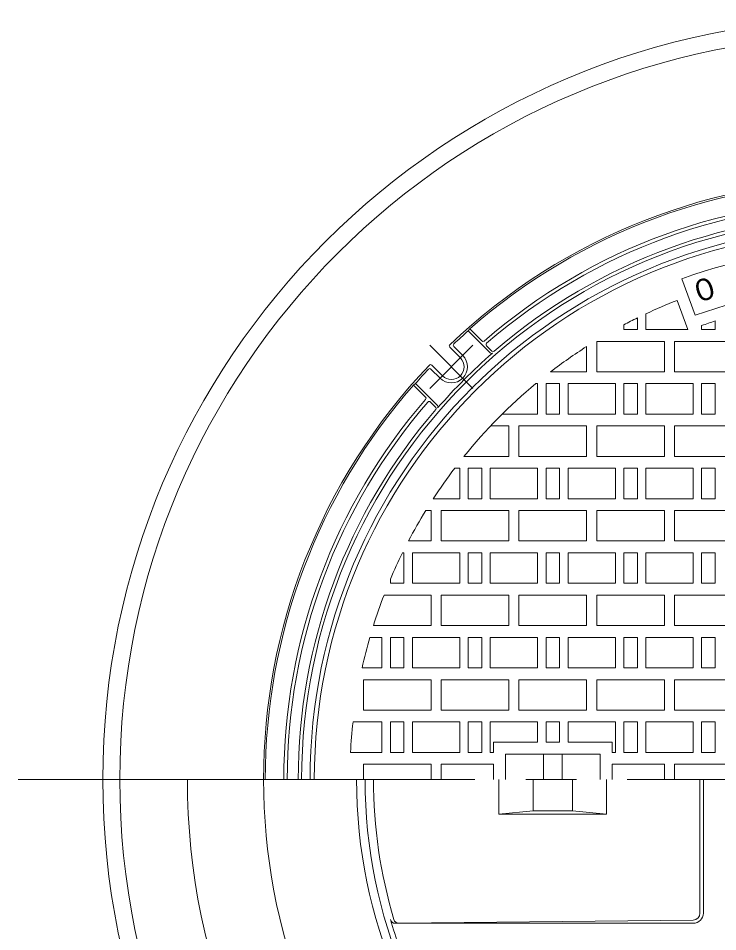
# Model space of a CAD drawing. Units: millimetres, scale not verified. Extents: x -5968 to 5968, y -4228 to 4228.
# Drawn here: x 1868 to 2281, y 1798 to 2338 of the extents above; entities that cross this region are included whole.
import ezdxf
from ezdxf.enums import TextEntityAlignment as Align

# ---------------------------------------------------------------- set-up
doc = ezdxf.new("R2010")
doc.units = ezdxf.units.MM
doc.header["$LTSCALE"] = 30
doc.linetypes.add('CHAIN1', pattern=[8, 5, -1, 1, -1])
doc.linetypes.add('CHAIN2', pattern=[12, 9, -1, 1, -1])
doc.layers.add('0-0_枠', color=3, linetype='Continuous', lineweight=9)
doc.styles.add('ＭＳ ゴシック', font='')
doc.styles.get('ＭＳ ゴシック').set_extended_font_data('MS Gothic')

msp = doc.modelspace()

# ---------------------------------------------------------------- linework, layer by layer
at = {"layer": '0-0_枠', "lineweight": 18}
for p, q in [((2267.69, 2162.79), (2259.83, 2184.4)), ((2263.3, 2154.39), (2257.04, 2171.59)), ((2233.56, 2161.27), (2233.56, 2154.39)), ((2238.56, 2163.67), (2238.56, 2154.39)), ((2225.56, 2157.19), (2225.56, 2154.39)), ((2271.56, 2156.74), (2271.56, 2154.39)), ((2279.56, 2159.47), (2279.56, 2154.39)), ((2233.56, 2154.39), (2225.56, 2154.39)), ((2263.3, 2154.39), (2238.56, 2154.39)), ((2279.56, 2154.39), (2271.56, 2154.39)), ((2203.56, 2144.36), (2203.56, 2129.39)), ((2209.56, 2147.39), (2209.56, 2129.39)), ((2249.56, 2147.39), (2209.56, 2147.39)), ((2255.56, 2147.39), (2255.56, 2129.39)), ((2295.56, 2147.39), (2255.56, 2147.39)), ((2203.56, 2129.39), (2182.26, 2129.39)), ((2174.56, 2122.39), (2173.5, 2122.39)), ((2174.56, 2122.39), (2174.56, 2104.39)), ((2179.56, 2122.39), (2179.56, 2104.39)), ((2187.56, 2122.39), (2179.56, 2122.39)), ((2220.56, 2122.39), (2220.56, 2104.39)), ((2225.56, 2122.39), (2225.56, 2104.39)), ((2233.56, 2122.39), (2225.56, 2122.39)), ((2266.56, 2122.39), (2266.56, 2104.39)), ((2271.56, 2122.39), (2271.56, 2104.39)), ((2279.56, 2122.39), (2271.56, 2122.39)), ((2174.56, 2104.39), (2153.65, 2104.39)), ((2220.56, 2104.39), (2192.56, 2104.39)), ((2266.56, 2104.39), (2238.56, 2104.39)), ((2157.56, 2097.39), (2146.8, 2097.39)), ((2157.56, 2097.39), (2157.56, 2079.39)), ((2163.56, 2097.39), (2163.56, 2079.39)), ((2203.56, 2097.39), (2163.56, 2097.39)), ((2209.56, 2097.39), (2209.56, 2079.39)), ((2249.56, 2097.39), (2209.56, 2097.39)), ((2255.56, 2097.39), (2255.56, 2079.39)), ((2295.56, 2097.39), (2255.56, 2097.39)), ((2157.56, 2079.39), (2131.06, 2079.39)), ((2128.56, 2072.39), (2125.57, 2072.39)), ((2128.56, 2072.39), (2128.56, 2054.39)), ((2133.56, 2072.39), (2133.56, 2054.39)), ((2141.56, 2072.39), (2133.56, 2072.39)), ((2174.56, 2072.39), (2174.56, 2054.39)), ((2179.56, 2072.39), (2179.56, 2054.39)), ((2187.56, 2072.39), (2179.56, 2072.39)), ((2220.56, 2072.39), (2220.56, 2054.39)), ((2225.56, 2072.39), (2225.56, 2054.39)), ((2233.56, 2072.39), (2225.56, 2072.39)), ((2266.56, 2072.39), (2266.56, 2054.39)), ((2271.56, 2072.39), (2271.56, 2054.39)), ((2279.56, 2072.39), (2271.56, 2072.39)), ((2128.56, 2054.39), (2112.89, 2054.39)), ((2174.56, 2054.39), (2146.56, 2054.39)), ((2220.56, 2054.39), (2192.56, 2054.39)), ((2266.56, 2054.39), (2238.56, 2054.39)), ((2111.56, 2047.39), (2108.46, 2047.39)), ((2111.56, 2047.39), (2111.56, 2029.39)), ((2117.56, 2047.39), (2117.56, 2029.39)), ((2157.56, 2047.39), (2117.56, 2047.39)), ((2163.56, 2047.39), (2163.56, 2029.39)), ((2203.56, 2047.39), (2163.56, 2047.39)), ((2209.56, 2047.39), (2209.56, 2029.39)), ((2249.56, 2047.39), (2209.56, 2047.39)), ((2255.56, 2047.39), (2255.56, 2029.39)), ((2295.56, 2047.39), (2255.56, 2047.39)), ((2111.56, 2029.39), (2098.24, 2029.39)), ((2095.56, 2022.39), (2094.69, 2022.39)), ((2128.56, 2022.39), (2128.56, 2004.39)), ((2133.56, 2022.39), (2133.56, 2004.39)), ((2141.56, 2022.39), (2133.56, 2022.39)), ((2174.56, 2022.39), (2174.56, 2004.39)), ((2179.56, 2022.39), (2179.56, 2004.39)), ((2187.56, 2022.39), (2179.56, 2022.39)), ((2220.56, 2022.39), (2220.56, 2004.39)), ((2225.56, 2022.39), (2225.56, 2004.39)), ((2233.56, 2022.39), (2225.56, 2022.39)), ((2266.56, 2022.39), (2266.56, 2004.39)), ((2271.56, 2022.39), (2271.56, 2004.39)), ((2279.56, 2022.39), (2271.56, 2022.39)), ((2087.56, 2006.78), (2087.56, 2004.39)), ((2128.56, 2004.39), (2100.56, 2004.39)), ((2174.56, 2004.39), (2146.56, 2004.39)), ((2220.56, 2004.39), (2192.56, 2004.39)), ((2266.56, 2004.39), (2238.56, 2004.39)), ((2111.56, 1997.39), (2083.77, 1997.39)), ((2111.56, 1997.39), (2111.56, 1979.39)), ((2117.56, 1997.39), (2117.56, 1979.39)), ((2157.56, 1997.39), (2117.56, 1997.39)), ((2163.56, 1997.39), (2163.56, 1979.39)), ((2203.56, 1997.39), (2163.56, 1997.39)), ((2209.56, 1997.39), (2209.56, 1979.39)), ((2249.56, 1997.39), (2209.56, 1997.39)), ((2255.56, 1997.39), (2255.56, 1979.39)), ((2295.56, 1997.39), (2255.56, 1997.39)), ((2111.56, 1979.39), (2077.5, 1979.39)), ((2082.56, 1972.39), (2075.4, 1972.39)), ((2082.56, 1972.39), (2082.56, 1954.39)), ((2087.56, 1972.39), (2087.56, 1954.39)), ((2095.56, 1972.39), (2087.56, 1972.39)), ((2128.56, 1972.39), (2128.56, 1954.39)), ((2133.56, 1972.39), (2133.56, 1954.39)), ((2141.56, 1972.39), (2133.56, 1972.39)), ((2174.56, 1972.39), (2174.56, 1954.39)), ((2179.56, 1972.39), (2179.56, 1954.39)), ((2187.56, 1972.39), (2179.56, 1972.39)), ((2220.56, 1972.39), (2220.56, 1954.39)), ((2225.56, 1972.39), (2225.56, 1954.39)), ((2233.56, 1972.39), (2225.56, 1972.39)), ((2266.56, 1972.39), (2266.56, 1954.39)), ((2271.56, 1972.39), (2271.56, 1954.39)), ((2279.56, 1972.39), (2271.56, 1972.39)), ((2082.56, 1954.39), (2070.81, 1954.39)), ((2128.56, 1954.39), (2100.56, 1954.39)), ((2174.56, 1954.39), (2146.56, 1954.39)), ((2220.56, 1954.39), (2192.56, 1954.39)), ((2266.56, 1954.39), (2238.56, 1954.39)), ((2071.56, 1947.39), (2071.56, 1929.39)), ((2111.56, 1947.39), (2071.56, 1947.39)), ((2117.56, 1947.39), (2117.56, 1929.39)), ((2157.56, 1947.39), (2117.56, 1947.39)), ((2163.56, 1947.39), (2163.56, 1929.39)), ((2203.56, 1947.39), (2163.56, 1947.39)), ((2209.56, 1947.39), (2209.56, 1929.39)), ((2249.56, 1947.39), (2209.56, 1947.39)), ((2255.56, 1947.39), (2255.56, 1929.39)), ((2295.56, 1947.39), (2255.56, 1947.39)), ((2295.56, 1929.39), (2255.56, 1929.39)), ((2082.56, 1922.39), (2065.47, 1922.39)), ((2082.56, 1922.39), (2082.56, 1904.39)), ((2087.56, 1922.39), (2087.56, 1904.39)), ((2095.56, 1922.39), (2087.56, 1922.39)), ((2128.56, 1922.39), (2128.56, 1904.39)), ((2133.56, 1922.39), (2133.56, 1904.39)), ((2141.56, 1922.39), (2133.56, 1922.39)), ((2174.56, 1922.39), (2174.56, 1910.39)), ((2187.56, 1922.39), (2179.56, 1922.39)), ((2179.56, 1922.39), (2179.56, 1910.39)), ((2187.56, 1922.39), (2187.56, 1910.39)), ((2220.56, 1922.39), (2192.56, 1922.39)), ((2192.56, 1922.39), (2192.56, 1910.39)), ((2225.56, 1922.39), (2225.56, 1904.39)), ((2233.56, 1922.39), (2225.56, 1922.39)), ((2266.56, 1922.39), (2266.56, 1904.39)), ((2271.56, 1922.39), (2271.56, 1904.39)), ((2279.56, 1922.39), (2271.56, 1922.39)), ((2174.56, 1910.39), (2148.56, 1910.39)), ((2187.56, 1910.39), (2179.56, 1910.39)), ((2218.56, 1910.39), (2192.56, 1910.39)), ((2218.56, 1910.39), (2218.56, 1904.39)), ((2082.56, 1904.39), (2063.98, 1904.39)), ((2128.56, 1904.39), (2100.56, 1904.39)), ((2211.56, 1903.39), (2155.56, 1903.39)), ((2155.56, 1903.39), (2155.56, 1888.39)), ((2178.06, 1903.39), (2178.06, 1888.39)), ((2189.06, 1903.39), (2189.06, 1888.39)), ((2211.56, 1903.39), (2211.56, 1888.39)), ((2266.56, 1904.39), (2238.56, 1904.39)), ((2111.56, 1897.39), (2111.56, 1888.39)), ((2117.56, 1897.39), (2117.56, 1888.39)), ((2148.56, 1897.39), (2117.56, 1897.39)), ((2148.56, 1897.39), (2148.56, 1888.39)), ((2218.56, 1897.39), (2218.56, 1888.39)), ((2249.56, 1897.39), (2218.56, 1897.39)), ((2249.56, 1897.39), (2249.56, 1888.39)), ((2151.74, 1867.89), (2151.74, 1888.39)), ((2215.39, 1867.89), (2215.39, 1888.39)), ((2270.56, 1809.32), (2270.56, 1888.39)), ((2272.56, 1809.39), (2272.56, 1888.39)), ((2171.92, 1869.89), (2195.2, 1869.89)), ((2266.61, 1805.32), (2092.55, 1803.42)), ((2266.56, 1803.39), (2090.44, 1803.39))]:
    msp.add_line(p, q, dxfattribs=at)
at = {"layer": '0-0_枠', "color": 2, "lineweight": 18}
for p, q in [((2134.42, 2154.78), (2133.49, 2153.58)), ((2141.55, 2147.64), (2134.42, 2154.78)), ((2146.55, 2140.52), (2133.49, 2153.58)), ((2128.91, 2137.65), (2122.62, 2143.94)), ((2130.33, 2139.06), (2124.98, 2144.41)), ((2147.58, 2141.61), (2144.39, 2144.8)), ((2118.31, 2127.04), (2112.01, 2133.33)), ((2116.89, 2125.63), (2111.55, 2130.97)), ((2101.18, 2121.54), (2102.38, 2122.47)), ((2115.44, 2109.4), (2102.38, 2122.47)), ((2108.32, 2114.4), (2101.18, 2121.54)), ((2114.34, 2108.38), (2111.15, 2111.57))]:
    msp.add_line(p, q, dxfattribs=at)
at = {"layer": '0-0_枠', "color": 2, "linetype": 'CHAIN1', "lineweight": 18}
for p, q in [((2110.87, 2119.61), (2136.35, 2145.09)), ((2136.35, 2119.61), (2110.87, 2145.09))]:
    msp.add_line(p, q, dxfattribs=at)
at = {"layer": '0-0_枠', "color": 7, "linetype": 'CHAIN2'}
msp.add_line((1867.56, 1888.39), (2867.56, 1888.39), dxfattribs=at)
at = {"layer": '0-0_枠', "lineweight": 18}
for points in [[(2249.56, 2147.39), (2249.56, 2129.39), (2209.56, 2129.39)], [(2295.56, 2147.39), (2295.56, 2129.39), (2255.56, 2129.39)], [(2187.56, 2122.39), (2187.56, 2104.39), (2179.56, 2104.39)], [(2220.56, 2122.39), (2192.56, 2122.39), (2192.56, 2104.39)], [(2233.56, 2122.39), (2233.56, 2104.39), (2225.56, 2104.39)], [(2266.56, 2122.39), (2238.56, 2122.39), (2238.56, 2104.39)], [(2279.56, 2122.39), (2279.56, 2104.39), (2271.56, 2104.39)], [(2203.56, 2097.39), (2203.56, 2079.39), (2163.56, 2079.39)], [(2249.56, 2097.39), (2249.56, 2079.39), (2209.56, 2079.39)], [(2295.56, 2097.39), (2295.56, 2079.39), (2255.56, 2079.39)], [(2141.56, 2072.39), (2141.56, 2054.39), (2133.56, 2054.39)], [(2174.56, 2072.39), (2146.56, 2072.39), (2146.56, 2054.39)], [(2187.56, 2072.39), (2187.56, 2054.39), (2179.56, 2054.39)], [(2220.56, 2072.39), (2192.56, 2072.39), (2192.56, 2054.39)], [(2233.56, 2072.39), (2233.56, 2054.39), (2225.56, 2054.39)], [(2266.56, 2072.39), (2238.56, 2072.39), (2238.56, 2054.39)], [(2279.56, 2072.39), (2279.56, 2054.39), (2271.56, 2054.39)], [(2157.56, 2047.39), (2157.56, 2029.39), (2117.56, 2029.39)], [(2203.56, 2047.39), (2203.56, 2029.39), (2163.56, 2029.39)], [(2249.56, 2047.39), (2249.56, 2029.39), (2209.56, 2029.39)], [(2295.56, 2047.39), (2295.56, 2029.39), (2255.56, 2029.39)], [(2095.56, 2022.39), (2095.56, 2004.39), (2087.56, 2004.39)], [(2128.56, 2022.39), (2100.56, 2022.39), (2100.56, 2004.39)], [(2141.56, 2022.39), (2141.56, 2004.39), (2133.56, 2004.39)], [(2174.56, 2022.39), (2146.56, 2022.39), (2146.56, 2004.39)], [(2187.56, 2022.39), (2187.56, 2004.39), (2179.56, 2004.39)], [(2220.56, 2022.39), (2192.56, 2022.39), (2192.56, 2004.39)], [(2233.56, 2022.39), (2233.56, 2004.39), (2225.56, 2004.39)], [(2266.56, 2022.39), (2238.56, 2022.39), (2238.56, 2004.39)], [(2279.56, 2022.39), (2279.56, 2004.39), (2271.56, 2004.39)], [(2157.56, 1997.39), (2157.56, 1979.39), (2117.56, 1979.39)], [(2203.56, 1997.39), (2203.56, 1979.39), (2163.56, 1979.39)], [(2249.56, 1997.39), (2249.56, 1979.39), (2209.56, 1979.39)], [(2295.56, 1997.39), (2295.56, 1979.39), (2255.56, 1979.39)], [(2095.56, 1972.39), (2095.56, 1954.39), (2087.56, 1954.39)], [(2128.56, 1972.39), (2100.56, 1972.39), (2100.56, 1954.39)], [(2141.56, 1972.39), (2141.56, 1954.39), (2133.56, 1954.39)], [(2174.56, 1972.39), (2146.56, 1972.39), (2146.56, 1954.39)], [(2187.56, 1972.39), (2187.56, 1954.39), (2179.56, 1954.39)], [(2220.56, 1972.39), (2192.56, 1972.39), (2192.56, 1954.39)], [(2233.56, 1972.39), (2233.56, 1954.39), (2225.56, 1954.39)], [(2266.56, 1972.39), (2238.56, 1972.39), (2238.56, 1954.39)], [(2279.56, 1972.39), (2279.56, 1954.39), (2271.56, 1954.39)], [(2111.56, 1947.39), (2111.56, 1929.39), (2071.56, 1929.39)], [(2157.56, 1947.39), (2157.56, 1929.39), (2117.56, 1929.39)], [(2203.56, 1947.39), (2203.56, 1929.39), (2163.56, 1929.39)], [(2249.56, 1947.39), (2249.56, 1929.39), (2209.56, 1929.39)], [(2095.56, 1922.39), (2095.56, 1904.39), (2087.56, 1904.39)], [(2128.56, 1922.39), (2100.56, 1922.39), (2100.56, 1904.39)], [(2141.56, 1922.39), (2141.56, 1904.39), (2133.56, 1904.39)], [(2174.56, 1922.39), (2146.56, 1922.39), (2146.56, 1904.39)], [(2220.56, 1922.39), (2220.56, 1904.39), (2218.56, 1904.39)], [(2233.56, 1922.39), (2233.56, 1904.39), (2225.56, 1904.39)], [(2266.56, 1922.39), (2238.56, 1922.39), (2238.56, 1904.39)], [(2279.56, 1922.39), (2279.56, 1904.39), (2271.56, 1904.39)], [(2148.56, 1910.39), (2148.56, 1904.39), (2146.56, 1904.39)], [(2111.56, 1897.39), (2071.56, 1897.39), (2071.56, 1888.39)], [(2295.56, 1897.39), (2255.56, 1897.39), (2255.56, 1888.39)], [(2151.74, 1867.89), (2171.92, 1869.89), (2171.92, 1888.39)], [(2151.74, 1867.89), (2215.39, 1867.89), (2195.2, 1869.89), (2195.2, 1888.39)]]:
    msp.add_lwpolyline(points, dxfattribs=at)
at = {"layer": '0-0_枠'}
for radius in [450, 440]:
    msp.add_circle((2367.56, 1888.39), radius, dxfattribs=at)
at = {"layer": '0-0_枠', "color": 2, "lineweight": 18}
for centre, radius, start, end in [((2367.56, 1888.39), 355, 46.3759, 133.6241), ((2367.56, 1888.39), 354, 48.8063, 131.1937), ((2367.56, 1888.39), 343, 49.0841, 130.9159), ((2367.56, 1888.39), 341, 49.1323, 130.8677), ((2367.56, 1888.39), 332.5, 0, 180), ((2367.56, 1888.39), 334.5, 49.1878, 130.8122), ((2367.56, 1888.39), 327.5, 0, 180), ((2367.56, 1888.39), 353.71, 131.4341, 133.2941), ((2123.33, 2144.65), 1, 133.6253, 225), ((2125.69, 2145.12), 1, 133.2926, 224.9985), ((2142.26, 2148.35), 1, 225.0015, 310.9135), ((2145.09, 2145.51), 1, 130.8669, 225), ((2367.56, 1888.39), 334.34, 131.0672, 138.9328), ((2123.61, 2132.35), 9.5, 225.0001, 44.9997), ((2147.26, 2141.22), 1, 225, 311.0691), ((2148.29, 2142.32), 1, 225, 310.811), ((2367.56, 1888.39), 355, 136.3759, 223.6241), ((2111.31, 2132.63), 1, 45, 136.3746), ((2123.61, 2132.35), 7.5, 225.0002, 44.9998), ((2367.56, 1888.39), 353.71, 136.7059, 138.5659), ((2110.84, 2130.27), 1, 45, 136.7091), ((2367.56, 1888.39), 354, 138.8063, 180), ((2367.56, 1888.39), 343, 139.0841, 180), ((2367.56, 1888.39), 341, 139.1322, 180), ((2107.61, 2113.7), 1, 319.0865, 44.9985), ((2110.45, 2110.86), 1, 45, 139.1331), ((2367.56, 1888.39), 334.5, 139.1878, 180), ((2113.64, 2107.67), 1, 319.189, 45), ((2114.73, 2108.7), 1, 318.9309, 45), ((2367.56, 1888.39), 300, 180, 359.9999)]:
    msp.add_arc(centre, radius, start, end, dxfattribs=at)
at = {"layer": '0-0_枠', "lineweight": 18}
for centre, radius, start, end in [((2367.56, 1888.39), 325, 0, 180), ((2367.56, 1888.39), 315, 70, 110), ((2367.56, 1888.39), 292, 70, 110), ((2367.56, 1888.39), 304, 111.3194, 115.109), ((2367.56, 1888.39), 304, 116.1543, 117.8465), ((2367.56, 1888.39), 285, 107.9852, 109.6846), ((2367.56, 1888.39), 304, 122.6478, 127.5555), ((2367.56, 1888.39), 304, 129.6697, 141.076), ((2367.56, 1888.39), 304, 142.7522, 146.9034), ((2367.56, 1888.39), 304, 148.4645, 152.3664), ((2367.56, 1888.39), 304, 153.8457, 157.0804), ((2367.56, 1888.39), 304, 158.9887, 162.5819), ((2367.56, 1888.39), 304, 163.9596, 167.4609), ((2367.56, 1888.39), 304, 173.5785, 176.983), ((2367.56, 1888.39), 295, 180, 360), ((2367.56, 1888.39), 290, 180, 196.5969), ((2266.56, 1809.39), 6, 270, 0), ((2266.56, 1809.32), 4, 270.6262, 0), ((2090.44, 1806.39), 3, 196.4836, 270), ((2367.56, 1888.39), 292, 196.4832, 199.8219), ((2092.52, 1806.42), 3, 196.5965, 270.6261)]:
    msp.add_arc(centre, radius, start, end, dxfattribs=at)
at = {"layer": '0-0_枠', "color": 2}
msp.add_arc((2367.56, 1888.39), 400, 180, 0, dxfattribs=at)

# ---------------------------------------------------------------- texts
at = {"layer": '0-0_枠', "color": 7, "style": 'ＭＳ ゴシック'}
msp.add_text('０', height=12.83, rotation=198.182, dxfattribs=at).set_placement((2278.44, 2190.61), align=Align.BOTTOM_LEFT)

doc.saveas('drawing.dxf')
